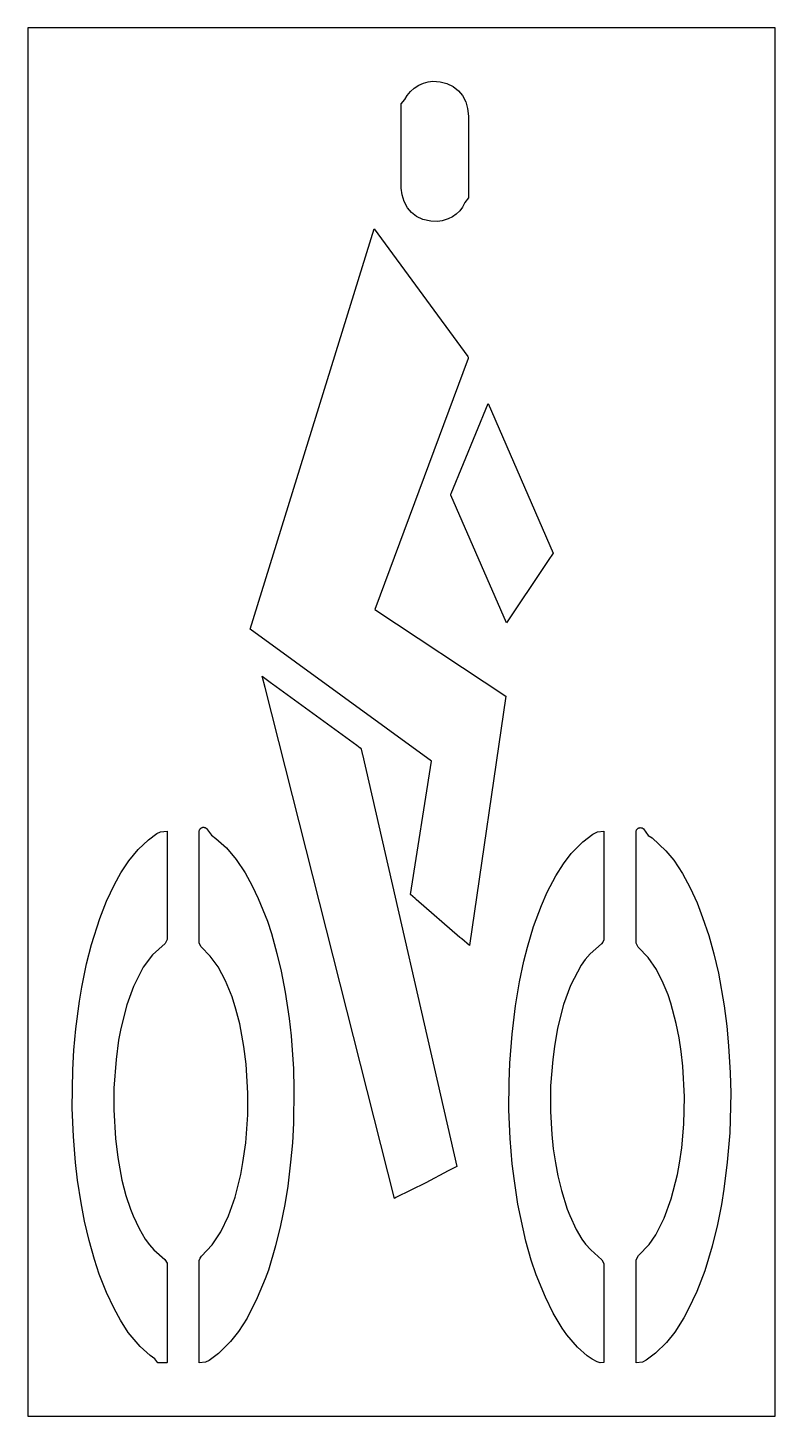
# Model space of a CAD drawing. Header units: inches. Extents: x 0 to 42, y 0 to 78.
import ezdxf

# ---------------------------------------------------------------- set-up
doc = ezdxf.new("R2010")
doc.units = ezdxf.units.IN
doc.header["$MEASUREMENT"] = 0
doc.layers.add('CUT', color=1, linetype='Continuous')

msp = doc.modelspace()

# ---------------------------------------------------------------- linework, layer by layer
at = {"layer": 'CUT'}
for points in [[(0, 0), (42, 0), (42, 78), (0, 78)], [(23.286, 67.157), (23.03, 67.113), (22.644, 67.129), (22.203, 67.235), (21.848, 67.402), (21.563, 67.62), (21.328, 67.892), (21.143, 68.238), (21.029, 68.611), (20.985, 68.995), (20.985, 73.723), (21.18, 73.966), (21.312, 74.191), (21.5, 74.418), (21.717, 74.615), (21.965, 74.773), (22.23, 74.894), (22.506, 74.971), (22.758, 75), (23.174, 74.969), (23.552, 74.877), (23.905, 74.709), (24.209, 74.464), (24.435, 74.186), (24.61, 73.834), (24.715, 73.458), (24.769, 73.041), (24.769, 68.45), (24.567, 68.175), (24.429, 67.916), (24.269, 67.71), (24.079, 67.532), (23.863, 67.383), (23.629, 67.268)], [(21.816, 29.026), (21.764, 29.084), (21.512, 29.303), (22.69, 36.796), (12.505, 44.217), (19.467, 66.71), (24.722, 59.525), (24.74, 59.492), (24.745, 59.455), (24.739, 59.416), (19.503, 45.312), (26.87, 40.447), (24.813, 26.442), (24.389, 26.812), (24.284, 26.893)], [(23.776, 51.805), (23.785, 51.838), (25.873, 56.891), (29.519, 48.481), (29.241, 48.071), (29.096, 47.841), (26.892, 44.567), (23.777, 51.746), (23.773, 51.775)], [(13.75, 41.153), (18.486, 37.698), (18.49, 37.694), (18.686, 37.553), (18.697, 37.544), (18.707, 37.534), (18.716, 37.523), (18.723, 37.512), (18.73, 37.499), (18.735, 37.486), (18.739, 37.473), (18.787, 37.236), (18.792, 37.214), (18.806, 37.177), (24.115, 14.028), (23.624, 13.784), (22.376, 13.105), (20.68, 12.288), (20.602, 12.237), (13.332, 40.933), (13.169, 41.575), (13.702, 41.181)], [(3.744, 8.803), (3.449, 9.881), (3.196, 10.959), (2.993, 11.981), (2.796, 13.257), (2.681, 14.258), (2.562, 15.714), (2.5, 17.314), (2.526, 19.457), (2.59, 20.563), (2.696, 21.764), (2.903, 23.324), (3.031, 24.096), (3.303, 25.412), (3.583, 26.494), (4.046, 27.963), (4.43, 28.942), (4.874, 29.862), (5.235, 30.523), (5.681, 31.21), (6.208, 31.842), (6.786, 32.382), (7.26, 32.732), (7.462, 32.831), (7.825, 32.871), (7.825, 26.778), (7.716, 26.566), (7.002, 25.912), (6.488, 25.229), (5.938, 24.142), (5.571, 23.119), (5.234, 21.789), (5.107, 21.118), (4.958, 20.043), (4.837, 18.431), (4.831, 17.214), (4.926, 15.595), (5.056, 14.538), (5.293, 13.263), (5.518, 12.405), (5.775, 11.623), (5.918, 11.255), (6.253, 10.538), (6.606, 9.944), (6.837, 9.624), (7.076, 9.353), (7.704, 8.803), (7.825, 8.607), (7.825, 3.475), (7.824, 3.026), (7.823, 3.001), (7.823, 3), (7.304, 3), (7.143, 3.22), (7.136, 3.224), (6.869, 3.414), (6.311, 3.925), (5.649, 4.703), (5.21, 5.396), (4.85, 6.057), (4.423, 6.949), (4.014, 7.989)], [(9.921, 33.082), (9.945, 33.076), (9.969, 33.068), (9.992, 33.057), (10.013, 33.045), (10.033, 33.03), (10.052, 33.013), (10.319, 32.64), (10.573, 32.464), (11.159, 31.935), (11.714, 31.284), (12.22, 30.518), (12.615, 29.801), (12.955, 29.088), (13.467, 27.813), (13.695, 27.126), (14.002, 25.996), (14.246, 25.008), (14.472, 23.818), (14.689, 22.346), (14.798, 21.367), (14.924, 19.517), (14.959, 18.379), (14.934, 16.468), (14.869, 15.363), (14.77, 14.28), (14.608, 12.93), (14.447, 11.896), (14.209, 10.711), (13.926, 9.564), (13.522, 8.21), (13.344, 7.714), (12.896, 6.657), (12.319, 5.509), (11.84, 4.765), (11.392, 4.197), (10.714, 3.525), (10.186, 3.135), (9.985, 3.036), (9.634, 3), (9.634, 8.741), (9.693, 8.887), (9.755, 8.989), (10.36, 9.625), (10.854, 10.363), (11.281, 11.254), (11.651, 12.31), (11.967, 13.578), (12.092, 14.249), (12.245, 15.355), (12.36, 16.935), (12.365, 18.152), (12.269, 19.77), (12.147, 20.762), (11.913, 22.036), (11.697, 22.862), (11.483, 23.553), (11.111, 24.462), (10.695, 25.246), (10.245, 25.854), (9.751, 26.366), (9.634, 26.583), (9.634, 32.386), (9.635, 32.842), (9.636, 32.867), (9.64, 32.892), (9.647, 32.916), (9.655, 32.939), (9.666, 32.962), (9.68, 32.983), (9.695, 33.002), (9.713, 33.02), (9.732, 33.036), (9.753, 33.05), (9.775, 33.062), (9.798, 33.072), (9.822, 33.079), (9.846, 33.083), (9.871, 33.085), (9.896, 33.085)], [(28.561, 7.952), (28.29, 8.765), (27.995, 9.843), (27.543, 11.912), (27.341, 13.22), (27.226, 14.188), (27.104, 15.61), (27.04, 17.21), (27.041, 18.759), (27.083, 19.83), (27.209, 21.47), (27.402, 23.063), (27.631, 24.41), (27.88, 25.555), (28.081, 26.35), (28.423, 27.516), (28.864, 28.686), (29.193, 29.434), (29.679, 30.364), (30.098, 31.029), (30.537, 31.605), (31.181, 32.265), (31.755, 32.704), (32.014, 32.834), (32.369, 32.871), (32.369, 26.771), (32.307, 26.63), (32.24, 26.534), (31.605, 25.982), (31.324, 25.66), (31.096, 25.338), (30.504, 24.206), (30.108, 23.124), (29.771, 21.793), (29.59, 20.769), (29.494, 20.044), (29.38, 18.562), (29.376, 17.113), (29.448, 15.824), (29.528, 15.021), (29.648, 14.229), (29.783, 13.501), (29.982, 12.674), (30.307, 11.638), (30.453, 11.271), (30.818, 10.496), (31.133, 9.956), (31.345, 9.663), (31.63, 9.344), (32.255, 8.785), (32.369, 8.575), (32.369, 3.023), (32.159, 3.003), (31.992, 3.052), (31.707, 3.208), (31.436, 3.393), (30.898, 3.878), (30.289, 4.569), (30.026, 4.947), (29.521, 5.795), (29.087, 6.681)], [(34.367, 33.057), (34.391, 33.062), (34.416, 33.064), (34.441, 33.063), (34.466, 33.06), (34.491, 33.055), (34.514, 33.046), (34.537, 33.036), (34.559, 33.023), (34.579, 33.008), (34.597, 32.991), (34.864, 32.623), (35.084, 32.486), (35.849, 31.762), (36.294, 31.233), (36.785, 30.492), (37.216, 29.681), (37.606, 28.845), (37.92, 28.016), (38.262, 27), (38.549, 25.97), (38.807, 24.892), (39.129, 23.062), (39.28, 21.917), (39.381, 20.813), (39.47, 19.29), (39.5, 18.152), (39.442, 15.913), (39.308, 14.273), (39.12, 12.759), (38.984, 11.889), (38.758, 10.768), (38.46, 9.561), (38.044, 8.176), (37.595, 7.009), (37.109, 6), (36.865, 5.533), (36.356, 4.728), (35.881, 4.14), (35.271, 3.539), (34.746, 3.144), (34.546, 3.042), (34.179, 3), (34.179, 8.758), (34.24, 8.905), (34.321, 9.035), (34.91, 9.647), (35.285, 10.187), (35.762, 11.127), (36.16, 12.208), (36.504, 13.572), (36.624, 14.211), (36.746, 15.069), (36.869, 16.416), (36.91, 17.948), (36.816, 19.666), (36.72, 20.488), (36.605, 21.251), (36.436, 22.066), (36.143, 23.203), (35.985, 23.671), (35.709, 24.334), (35.331, 25.095), (34.86, 25.77), (34.296, 26.355), (34.179, 26.574), (34.179, 32.368), (34.18, 32.82), (34.181, 32.845), (34.185, 32.87), (34.191, 32.894), (34.2, 32.918), (34.211, 32.94), (34.225, 32.961), (34.24, 32.981), (34.258, 32.999), (34.277, 33.015), (34.298, 33.029), (34.32, 33.041), (34.343, 33.05)]]:
    msp.add_lwpolyline(points, close=True, dxfattribs=at)

doc.saveas('drawing.dxf')
